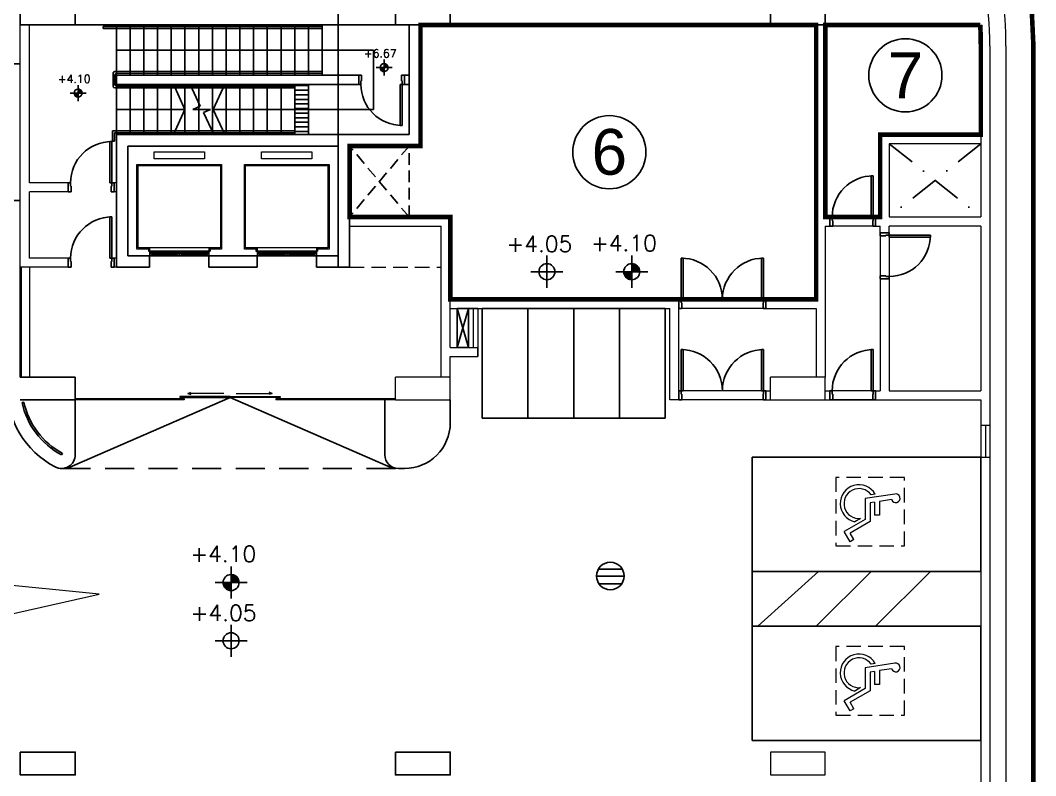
# Model space of a CAD drawing. Header units: millimetres. Extents: x 0 to 570263, y 0 to 232306.
# Drawn here: x 176114 to 198314, y 174433 to 190949 of the extents above; entities that cross this region are included whole.
import ezdxf

# ---------------------------------------------------------------- set-up
doc = ezdxf.new("R2010")
doc.units = ezdxf.units.MM
doc.header["$LTSCALE"] = 100
for name, pattern in [('DASHDOT2', [12.7, 6.35, -3.175, 0, -3.175]), ('Hidden', [9.525, 6.35, -3.175]), ('HIDDEN2', [4.7625, 3.175, -1.5875]), ('HIDDENX2', [19.05, 12.7, -6.35])]:
    doc.linetypes.add(name, pattern=pattern)
for name, color, linetype in [('3B50A-DLN-ARC-DWG-1001-P00-LB01$0$DLN240__', 1, 'Continuous'), ('3B50A-DLN-ARC-DWG-1001-P00-LB01$0$DLN810__', 7, 'Continuous'), ('A-COLS', 3, 'Continuous'), ('DLN030_2', 1, 'Continuous'), ('DLN0402_Room Number', 7, 'Continuous'), ('DLN08250', 5, 'Continuous'), ('DLN08254', 3, 'Continuous'), ('DLN210__', 7, 'Continuous'), ('DLN220__', 7, 'Continuous'), ('DLN240__', 1, 'Continuous'), ('DLN280__', 3, 'Continuous'), ('DLN660', 1, 'Continuous'), ('DLN810__', 1, 'Continuous'), ('FITDOOR', 7, 'Continuous'), ('LAYOUT', 1, 'Continuous'), ('LEVEL', 1, 'Continuous')]:
    doc.layers.add(name, color=color, linetype=linetype)
for name, color, linetype, lineweight in [('A-DOOR', 6, 'Continuous', 9), ('A-EQPM', 6, 'Continuous', 9), ('A-GENM', 6, 'Continuous', 9), ('A-WALL', 7, 'Continuous', 9), ('A030_1', 1, 'Continuous', 13), ('A030_2', 1, 'Continuous', 0)]:
    doc.layers.add(name, color=color, linetype=linetype, lineweight=lineweight)
doc.styles.add('romans', font='romans.shx')
doc.styles.get("Standard").update_dxf_attribs({"font": 'swiss.ttf'})

# ---------------------------------------------------------------- blocks, each defined once
blk = doc.blocks.new('*X45')
at = {"color": 0}
for p, q in [((45956, 42700), (46156, 42700)), ((45956, 42694), (46156, 42694)), ((45957, 42688), (46156, 42688)), ((45957, 42681), (46156, 42681)), ((45958, 42675), (46156, 42675)), ((45959, 42669), (46156, 42669)), ((45960, 42662), (46156, 42662)), ((45962, 42656), (46156, 42656)), ((45964, 42650), (46156, 42650)), ((45965, 42644), (46156, 42644)), ((45968, 42638), (46156, 42638)), ((45970, 42631), (46156, 42631)), ((45973, 42625), (46156, 42625)), ((45975, 42619), (46156, 42619)), ((45978, 42612), (46156, 42612)), ((45982, 42606), (46156, 42606)), ((45986, 42600), (46156, 42600)), ((45990, 42594), (46156, 42594)), ((45994, 42588), (46156, 42588)), ((45999, 42581), (46156, 42581)), ((46004, 42575), (46156, 42575)), ((46009, 42569), (46156, 42569)), ((46015, 42562), (46156, 42562)), ((46022, 42556), (46156, 42556)), ((46029, 42550), (46156, 42550)), ((46037, 42544), (46156, 42544)), ((46047, 42538), (46156, 42538)), ((46057, 42531), (46156, 42531)), ((46069, 42525), (46156, 42525)), ((46083, 42519), (46156, 42519)), ((46102, 42512), (46156, 42512)), ((46133, 42506), (46156, 42506))]:
    blk.add_line(p, q, dxfattribs=at)
blk = doc.blocks.new('*X44')
at = {"color": 0}
for p, q in [((46156, 42900), (46200, 42900)), ((46156, 42894), (46222, 42894)), ((46156, 42888), (46238, 42888)), ((46156, 42881), (46250, 42881)), ((46156, 42875), (46261, 42875)), ((46156, 42869), (46271, 42869)), ((46156, 42862), (46279, 42862)), ((46156, 42856), (46287, 42856)), ((46156, 42850), (46294, 42850)), ((46156, 42844), (46300, 42844)), ((46156, 42838), (46306, 42838)), ((46156, 42831), (46311, 42831)), ((46156, 42825), (46316, 42825)), ((46156, 42819), (46320, 42819)), ((46156, 42812), (46324, 42812)), ((46156, 42806), (46328, 42806)), ((46156, 42800), (46332, 42800)), ((46156, 42794), (46335, 42794)), ((46156, 42788), (46338, 42788)), ((46156, 42781), (46341, 42781)), ((46156, 42775), (46343, 42775)), ((46156, 42769), (46345, 42769)), ((46156, 42762), (46347, 42762)), ((46156, 42756), (46349, 42756)), ((46156, 42750), (46351, 42750)), ((46156, 42744), (46352, 42744)), ((46156, 42738), (46353, 42738)), ((46156, 42731), (46354, 42731)), ((46156, 42725), (46355, 42725)), ((46156, 42719), (46355, 42719)), ((46156, 42712), (46356, 42712)), ((46156, 42706), (46356, 42706))]:
    blk.add_line(p, q, dxfattribs=at)
blk = doc.blocks.new('ELFIN')
at = {"layer": 'LEVEL'}
for p, q in [((0, 0.5), (0, 0)), ((0, 0), (-0.5, 0)), ((0, 0), (0, -0.5)), ((0.5, 0), (0, 0))]:
    blk.add_line(p, q, dxfattribs=at)
for start, end in [(90, 180), (180, 270), (0, 90), (270, 0)]:
    blk.add_arc((0, 0), 0.25, start, end, dxfattribs=at)
at = {"layer": 'LEVEL', "xscale": 0.00125, "yscale": 0.00125, "zscale": 0.00125}
for name in ['*X44', '*X45']:
    blk.add_blockref(name, (-57.695, -53.381), dxfattribs=at)
at = {"layer": 'LEVEL', "style": 'romans'}
blk.add_attdef('ELFIN', (0.254, 0.347), '', height=0.5, dxfattribs=at)
blk = doc.blocks.new('ELEX')
at = {"layer": 'LEVEL'}
for p, q in [((0, 0.5), (0, -0.5)), ((0.5, 0), (-0.5, 0))]:
    blk.add_line(p, q, dxfattribs=at)
blk.add_circle((0, 0), 0.25, dxfattribs=at)
at = {"layer": 'LEVEL', "style": 'romans'}
blk.add_attdef('ELEX', (0.257, 0.354), '', height=0.5, dxfattribs=at)
blk = doc.blocks.new('A$C4FED4B1D')
at = {"layer": 'A-WALL'}
h = blk.add_hatch(dxfattribs=at)
h.set_pattern_fill('EARTH', color=0, scale=150, angle=3.6498)
h.set_pattern_definition([(45, (-1165443161, -63663298.1), (-8e-10, 1347.03841816), [952.5, -952.5]), (45, (-1165443413.6, -63663045.6), (-8e-10, 1347.03841816), [952.5, -952.5]), (45, (-1165443666.1, -63662793), (-8e-10, 1347.03841816), [952.5, -952.5]), (135, (-1165443666.1, -63662624.6), (-1347.03841816, -8e-10), [952.5, -952.5]), (135, (-1165443413.6, -63662372.1), (-1347.03841816, -8e-10), [952.5, -952.5]), (135, (-1165443161, -63662119.5), (-1347.03841816, -8e-10), [952.5, -952.5])])
edge = h.paths.add_edge_path()
edge.add_line((28050, -4400), (28050, 100))
edge.add_line((28050, 100), (12072, 100))
edge.add_arc((-16454671, -58500900), 60774342, 74.26360899, 74.27925886, ccw=False)
at = {"color": 0}
blk.add_line((56000, -27302), (56000, -27502), dxfattribs=at)
at = {"layer": '3B50A-DLN-ARC-DWG-1001-P00-LB01$0$DLN240__', "color": 0}
blk.add_line((52000, -22549), (52000, -21550), dxfattribs=at)
at = {"layer": '3B50A-DLN-ARC-DWG-1001-P00-LB01$0$DLN810__', "color": 0}
for p, q in [((52000, -21550), (52000, -22650)), ((52300, -21579), (52000, -21579)), ((52300, -21679), (52000, -21679)), ((52300, -21550), (52300, -22650)), ((52300, -21779), (52000, -21779)), ((52300, -21879), (52000, -21879)), ((52300, -21979), (52000, -21979)), ((52300, -22079), (52000, -22079)), ((52300, -22179), (52000, -22179)), ((52300, -22279), (52000, -22279)), ((52300, -22379), (52000, -22379)), ((52300, -22479), (52000, -22479)), ((52300, -22579), (52000, -22579))]:
    blk.add_line(p, q, dxfattribs=at)
at = {"layer": 'A-COLS', "color": 0}
for p, q in [((47200, -20250), (54200, -20250)), ((54500, -22650), (54500, -20250)), ((54750, -22900), (54750, -20250)), ((48100, -25550), (48100, -22650)), ((48100, -22650), (53200, -22650)), ((53200, -22650), (54500, -22650)), ((48350, -25300), (48350, -22900)), ((48350, -22900), (52950, -22900)), ((52950, -25300), (52950, -22900)), ((53200, -25550), (53200, -22900)), ((53200, -22900), (54750, -22900)), ((48350, -25300), (48825, -25300)), ((48825, -25300), (48825, -25550)), ((50125, -25300), (51175, -25300)), ((50125, -25300), (50125, -25550)), ((51175, -25300), (51175, -25550)), ((52475, -25300), (52950, -25300)), ((52475, -25300), (52475, -25550)), ((48100, -25550), (48825, -25550)), ((50125, -25550), (51175, -25550)), ((52475, -25550), (53200, -25550)), ((46000, -27950), (47200, -27950)), ((46000, -27950), (47200, -27950)), ((47200, -28450), (47200, -27950)), ((47200, -28450), (46000, -28450))]:
    blk.add_line(p, q, dxfattribs=at)
at = {"layer": 'A-COLS', "color": 0, "lineweight": 18}
for p, q in [((67550, -20707), (67550, -72728)), ((68150, -72766), (68150, -20707)), ((54200, -28450), (54200, -27950)), ((55400, -27950), (54200, -27950)), ((55400, -28450), (55400, -27950)), ((63600, -27950), (62400, -27950)), ((62400, -28450), (62400, -27950)), ((63600, -28450), (63600, -27950)), ((54200, -28450), (55400, -28450)), ((62400, -28450), (63600, -28450)), ((63600, -36150), (62400, -36150)), ((62400, -36150), (62400, -36650)), ((63600, -36650), (63600, -36150)), ((62400, -36650), (63600, -36650))]:
    blk.add_line(p, q, dxfattribs=at)
at = {"layer": 'A-COLS', "color": 0}
for points in [[(46000, -19750), (47200, -19750), (47200, -20250), (46000, -20250)], [(54200, -19750), (55400, -19750), (55400, -20250), (54200, -20250)], [(63600, -19750), (63600, -20250), (62400, -20250), (62400, -19750)], [(46000, -36150), (47200, -36150), (47200, -36650), (46000, -36650)], [(54200, -36150), (55400, -36150), (55400, -36650), (54200, -36650)]]:
    blk.add_lwpolyline(points, close=True, dxfattribs=at)
at = {"layer": 'A-COLS', "color": 0, "elevation": 0}
for points in [[(53398, -21350), (48100, -21350), (48100, -21550), (53398, -21550)], [(54398, -21550), (54500, -21550), (54500, -21350), (54398, -21350)]]:
    blk.add_lwpolyline(points, close=True, dxfattribs=at)
at = {"layer": 'A-COLS', "color": 0, "lineweight": 18}
for centre, radius, start, end in [((58764, -20714, 0), 9386, 0.0463, 57.9134), ((58763, -20715, 0), 8787, 0.0489, 60.0489)]:
    blk.add_arc(centre, radius, start, end, dxfattribs=at)
at = {"layer": 'A-DOOR', "color": 0}
for p, q in [((46000, -27950), (46000, -25550)), ((46025, -27950), (46025, -25550)), ((55900, -26452), (55900, -27302)), ((56000, -26450), (56000, -27300)), ((49663, -28307), (49728, -28280)), ((50451, -28307), (49663, -28307)), ((49663, -28307), (49728, -28333)), ((50719, -28307), (51507, -28307)), ((51507, -28307), (51442, -28280)), ((51507, -28307), (51442, -28333)), ((49585, -28425), (47200, -28425)), ((49585, -28450), (47200, -28450)), ((49585, -28425), (49585, -28450)), ((51585, -28425), (51585, -28450)), ((54200, -28425), (51585, -28425)), ((54200, -28450), (51585, -28450)), ((67000, -29000), (67200, -29000)), ((67100, -29000), (67100, -29702)), ((67000, -29702), (67200, -29702))]:
    blk.add_line(p, q, dxfattribs=at)
at = {"layer": 'A-DOOR', "color": 0, "elevation": 0}
for points in [[(50585, -28375), (49485, -28375), (49485, -28400), (50585, -28400)], [(50585, -28375), (51685, -28375), (51685, -28400), (50585, -28400)]]:
    blk.add_lwpolyline(points, close=True, dxfattribs=at)
at = {"layer": 'A-DOOR', "color": 0}
blk.add_polyline3d([(56000, -26452, 0), (55800, -26452, 0)], dxfattribs=at)
at = {"layer": 'A-EQPM', "color": 0}
for p, q in [((50125, -25242), (48825, -25242)), ((50125, -25289), (48825, -25289)), ((49424, -25223, 0), (48875, -25223)), ((49424, -25270, 0), (48875, -25270)), ((52475, -25242), (51175, -25242)), ((52475, -25289), (51175, -25289)), ((51774, -25223, 0), (51225, -25223)), ((51774, -25270, 0), (51225, -25270))]:
    blk.add_line(p, q, dxfattribs=at)
at = {"layer": 'A-GENM', "color": 0}
for p, q in [((48550, -25152, 0), (48550, -23302, 0)), ((48550, -23302, 0), (50400, -23302, 0)), ((48725, -23302, 0), (50225, -23302, 0)), ((50400, -23302, 0), (50400, -25152, 0)), ((50900, -25152, 0), (50900, -23302, 0)), ((50900, -23302, 0), (52750, -23302, 0)), ((51075, -23302, 0), (52575, -23302, 0)), ((52750, -23302, 0), (52750, -25152, 0)), ((48575, -25127, 0), (48575, -23327, 0)), ((48575, -23327, 0), (50375, -23327, 0)), ((50375, -23327, 0), (50375, -25127, 0)), ((50925, -25127, 0), (50925, -23327, 0)), ((50925, -23327, 0), (52725, -23327, 0)), ((52725, -23327, 0), (52725, -25127, 0)), ((48825, -25152), (48550, -25152, 0)), ((50375, -25127, 0), (48575, -25127, 0)), ((48800, -25152), (48800, -25195)), ((48800, -25195), (48825, -25195)), ((48825, -25127), (48825, -25195)), ((50125, -25195), (48825, -25195)), ((48825, -25205), (49474, -25205, 0)), ((48825, -25205), (48825, -25242)), ((48825, -25252), (48825, -25289)), ((48825, -25252), (49474, -25252, 0)), ((48875, -25205), (48875, -25242)), ((48875, -25252), (48875, -25289)), ((49424, -25205, 0), (49424, -25242, 0)), ((49424, -25252, 0), (49424, -25289, 0)), ((49474, -25205, 0), (49474, -25242, 0)), ((49474, -25252, 0), (49474, -25289, 0)), ((49476, -25205, 0), (49476, -25242, 0)), ((49476, -25205, 0), (50125, -25205)), ((49476, -25252, 0), (49476, -25289, 0)), ((49476, -25252, 0), (50125, -25252)), ((49526, -25205, 0), (49526, -25242, 0)), ((50075, -25223), (49526, -25223, 0)), ((49526, -25252, 0), (49526, -25289, 0)), ((50075, -25270), (49526, -25270, 0)), ((50075, -25205), (50075, -25242)), ((50075, -25252), (50075, -25289)), ((50125, -25127), (50125, -25195)), ((50400, -25152, 0), (50125, -25152)), ((50125, -25195), (50150, -25195)), ((50125, -25205), (50125, -25242)), ((50125, -25252), (50125, -25289)), ((50150, -25152), (50150, -25195)), ((51175, -25152), (50900, -25152, 0)), ((52725, -25127, 0), (50925, -25127, 0)), ((51150, -25152), (51150, -25195)), ((51150, -25195), (51175, -25195)), ((51175, -25127), (51175, -25195)), ((52475, -25195), (51175, -25195)), ((51175, -25205), (51824, -25205, 0)), ((51175, -25205), (51175, -25242)), ((51175, -25252), (51175, -25289)), ((51175, -25252), (51824, -25252, 0)), ((51225, -25205), (51225, -25242)), ((51225, -25252), (51225, -25289)), ((51774, -25205, 0), (51774, -25242, 0)), ((51774, -25252, 0), (51774, -25289, 0)), ((51824, -25205, 0), (51824, -25242, 0)), ((51824, -25252, 0), (51824, -25289, 0)), ((51826, -25205, 0), (51826, -25242, 0)), ((51826, -25205, 0), (52475, -25205)), ((51826, -25252, 0), (51826, -25289, 0)), ((51826, -25252, 0), (52475, -25252)), ((51876, -25205, 0), (51876, -25242, 0)), ((52425, -25223), (51876, -25223, 0)), ((51876, -25252, 0), (51876, -25289, 0)), ((52425, -25270), (51876, -25270, 0)), ((52425, -25205), (52425, -25242)), ((52425, -25252), (52425, -25289)), ((52475, -25127), (52475, -25195)), ((52750, -25152, 0), (52475, -25152)), ((52475, -25195), (52500, -25195)), ((52475, -25205), (52475, -25242)), ((52475, -25252), (52475, -25289)), ((52500, -25152), (52500, -25195))]:
    blk.add_line(p, q, dxfattribs=at)
at = {"layer": 'A-GENM', "color": 0, "elevation": 0}
for points in [[(48925, -23176), (48925, -23026), (50025, -23026), (50025, -23176)], [(51275, -23176), (51275, -23026), (52375, -23026), (52375, -23176)]]:
    blk.add_lwpolyline(points, close=True, dxfattribs=at)
at = {"layer": 'A-WALL', "color": 0}
for p, q in [((46000, -25550), (46000, -20250)), ((46200, -23700), (46200, -20250)), ((67000, -20707), (67000, -24450)), ((67200, -20707), (67200, -72609)), ((67200, -22650), (67200, -39164)), ((47050, -23700), (46200, -23700)), ((48100, -23700), (48050, -23700)), ((46200, -25350), (46200, -23900)), ((47050, -23900), (46200, -23900)), ((48100, -23900), (48050, -23900)), ((53200, -24450), (55400, -24450)), ((55400, -27302), (55400, -24450)), ((63600, -24450), (63761, -24450)), ((63600, -24450), (63700, -24450)), ((64650, -24450), (63750, -24450)), ((64650, -24450), (63752, -24450)), ((64700, -24450), (64800, -24450)), ((64700, -24450), (64800, -24450)), ((65000, -24450), (67000, -24450)), ((53200, -24650), (55200, -24650)), ((55200, -27950), (55200, -24650)), ((63600, -24650), (63761, -24650)), ((63600, -24650), (63700, -24650)), ((64638, -24650), (63752, -24650)), ((64638, -24650), (63763, -24650)), ((64700, -24650), (64800, -24650)), ((64700, -24650), (64800, -24650)), ((64800, -24800), (64800, -24650)), ((64800, -24800), (64800, -24650)), ((64800, -24863), (64800, -25738)), ((64800, -24863), (64800, -25738)), ((65000, -24850), (65000, -25750)), ((65000, -24850), (65000, -25750)), ((67000, -24650), (67000, -28250)), ((48825, -25300), (50125, -25300)), ((51175, -25300), (52475, -25300)), ((47050, -25350), (46200, -25350)), ((48100, -25350), (48050, -25350)), ((47050, -25550), (46000, -25550)), ((46200, -25550), (46200, -27950)), ((48100, -25550), (48050, -25550)), ((62250, -26250), (60450, -26250)), ((62238, -26450), (60438, -26450)), ((63400, -26450), (63400, -27950)), ((55400, -27950), (55400, -27502)), ((62250, -28250), (60450, -28250)), ((62250, -28250), (60450, -28250)), ((62300, -28250), (62400, -28250)), ((63600, -28250), (63761, -28250)), ((63600, -28250), (63761, -28250)), ((64648, -28250), (63750, -28250)), ((64648, -28250), (63750, -28250)), ((64700, -28250), (64800, -28250)), ((64700, -28250), (64800, -28250)), ((65000, -28250), (67000, -28250)), ((62238, -28450), (60438, -28450)), ((63600, -28450), (63761, -28450)), ((63600, -28450), (67000, -28450)), ((63600, -28450), (63761, -28450)), ((63600, -28450), (63700, -28450)), ((64638, -28450), (63752, -28450)), ((64638, -28450), (63752, -28450)), ((64700, -28450), (64800, -28450)), ((64700, -28450), (64800, -28450)), ((67000, -28450), (67000, -72542)), ((67200, -28999), (67200, -29700))]:
    blk.add_line(p, q, dxfattribs=at)
at = {"layer": 'A-WALL', "color": 0, "lineweight": 18}
for p, q in [((55400, -20250), (62400, -20250)), ((63400, -20250), (63400, -26250)), ((63600, -20250), (66987, -20250)), ((63600, -20250), (63600, -24450)), ((64800, -22650), (64800, -24450)), ((67000, -22650), (64800, -22650)), ((64800, -22650), (64800, -24450)), ((67000, -22850), (65000, -22850)), ((65000, -22850), (65000, -24450)), ((63600, -24650), (63600, -27950)), ((67000, -24650), (65000, -24650)), ((65000, -24800), (65000, -24650)), ((65000, -24800), (65000, -24650)), ((64800, -25800), (64800, -28250)), ((64800, -25800), (64800, -28250)), ((65000, -25800), (65000, -28250)), ((65000, -25800), (65000, -28250)), ((55400, -26250), (60500, -26250)), ((60400, -28325), (60400, -26250)), ((62300, -26250), (63400, -26250)), ((55400, -26450), (60200, -26450)), ((60200, -28450), (60200, -26450)), ((62300, -26450), (62400, -26450)), ((62400, -26450), (63400, -26450)), ((55400, -27302), (56000, -27302)), ((55400, -27502), (56000, -27502)), ((64800, -27350), (64800, -28250)), ((64800, -27350), (64800, -28250)), ((60400, -28450), (60200, -28450)), ((62300, -28450), (62400, -28450))]:
    blk.add_line(p, q, dxfattribs=at)
at = {"layer": 'A-WALL', "color": 0, "lineweight": 25}
for p, q in [((53398, -21550, 0), (53398, -21350, 0)), ((54398, -21550, 0), (54398, -21350, 0)), ((47050, -23700), (47050, -23900)), ((48050, -23700), (48050, -23900)), ((63700, -24450, 0), (63700, -24650, 0)), ((64700, -24450, 0), (64700, -24650, 0)), ((65000, -24800, 0), (64800, -24800, 0)), ((47050, -25350), (47050, -25550)), ((48050, -25350), (48050, -25550)), ((65000, -25800, 0), (64800, -25800, 0)), ((60400, -26250), (60400, -26450)), ((62300, -26250), (62300, -26450)), ((60400, -28250), (60400, -28450)), ((62300, -28250), (62300, -28450)), ((63700, -28250, 0), (63700, -28450, 0)), ((64700, -28250, 0), (64700, -28450, 0))]:
    blk.add_line(p, q, dxfattribs=at)
at = {"layer": 'A-WALL', "color": 0, "linetype": 'HIDDENX2'}
for p, q in [((67000, -22850), (67000, -28250)), ((67000, -28450), (67000, -39049))]:
    blk.add_line(p, q, dxfattribs=at)
at = {"layer": 'A-WALL', "color": 0, "linetype": 'Hidden', "ltscale": 0.5}
blk.add_line((53200, -25550), (55200, -25550), dxfattribs=at)
at = {"layer": 'A-WALL', "color": 0, "lineweight": 18}
blk.add_polyline3d([(56000, -26452, 0), (55800, -26452, 0)], dxfattribs=at)
for centre, radius, start, end in [((58772, -20707, 0), 8425, 0, 35.8062), ((58765, -20715, 0), 8235, 0.0531, 3.2307)]:
    blk.add_arc(centre, radius, start, end, dxfattribs=at)
at = {"layer": 'A030_1', "color": 0}
for p, q in [((65118, -30508, 0), (64473, -30607, 0)), ((64473, -30607, 0), (64473, -31062, 0)), ((64691, -30512, 0), (64602, -30525, 0)), ((65050, -30628, 0), (64786, -30669, 0)), ((64677, -30686, 0), (64582, -30701, 0)), ((64582, -30701, 0), (64582, -31110, 0)), ((64677, -30686, 0), (64677, -30969, 0)), ((64786, -30669, 0), (64786, -30969, 0)), ((64473, -31062, 0), (64015, -31327, 0)), ((64373, -31041, 0), (64245, -31115, 0)), ((64786, -30969, 0), (64677, -30969, 0)), ((64582, -31110, 0), (64145, -31362, 0)), ((64145, -31551, 0), (64015, -31327, 0)), ((64227, -31503, 0), (64145, -31362, 0)), ((64227, -31503, 0), (64145, -31551, 0)), ((65118, -34208, 0), (64473, -34307, 0)), ((64473, -34307, 0), (64473, -34762, 0)), ((64677, -34386, 0), (64582, -34401, 0)), ((64582, -34401, 0), (64582, -34810, 0)), ((64691, -34212, 0), (64602, -34225, 0)), ((64677, -34386, 0), (64677, -34669, 0)), ((65050, -34328, 0), (64786, -34369, 0)), ((64786, -34369, 0), (64786, -34669, 0)), ((64473, -34762, 0), (64015, -35027, 0)), ((64582, -34810, 0), (64145, -35062, 0)), ((64373, -34741, 0), (64245, -34815, 0)), ((64786, -34669, 0), (64677, -34669, 0)), ((64145, -35251, 0), (64015, -35027, 0)), ((64227, -35203, 0), (64145, -35062, 0)), ((64227, -35203, 0), (64145, -35251, 0))]:
    blk.add_line(p, q, dxfattribs=at)
at = {"layer": 'A030_1', "color": 0, "linetype": 'Hidden', "ltscale": 0.5, "elevation": 0}
for points in [[(63832, -30143), (63832, -31643), (65332, -31643), (65332, -30143)], [(63832, -33843), (63832, -35343), (65332, -35343), (65332, -33843)]]:
    blk.add_lwpolyline(points, close=True, dxfattribs=at)
at = {"layer": 'A030_1', "color": 0}
for centre, radius, start, end in [((64336, -30716, 0), 409, 30, 257.1514), ((64336, -30716, 0), 327, 35.6853, 276.4114), ((65141, -30600, 0), 95.5, 197.213, 103.9443), ((64336, -34416, 0), 409, 30, 257.1514), ((64336, -34416, 0), 327, 35.6853, 276.4114), ((65141, -34300, 0), 95.5, 197.213, 103.9443)]:
    blk.add_arc(centre, radius, start, end, dxfattribs=at)
at = {"layer": 'A030_2', "color": 0}
blk.add_lwpolyline([(43733, -34097), (44006, -36444), (44482, -34129), (44208, -34117), (44282, -32425, 0.281183), (45404, -32941), (45420, -33214), (47727, -32700), (45375, -32466), (45392, -32741, -0.405528), (44538, -31865), (44549, -30810), (43951, -30845), (44009, -34109)], format="xyb", close=True, dxfattribs=at)
at = {"layer": 'DLN030_2', "color": 0}
blk.add_lwpolyline([(52950, -25550), (52950, -25300), (52950, -22900), (52950, -22650), (52950, -21550), (52950, -21350), (52950, -20250), (52950, -20000)], dxfattribs=at)
at = {"layer": 'DLN0402_Room Number', "color": 0}
blk.add_line((48100, -22650), (48100, -22650), dxfattribs=at)
at = {"layer": 'DLN210__', "color": 0, "lineweight": 13}
blk.add_polyline3d([(55800, -26452, 0), (56000, -26452, 0)], dxfattribs=at)
at = {"layer": 'DLN220__', "color": 0, "linetype": 'HIDDENX2', "ltscale": 0.2}
for p, q in [((63600, -20250), (63600, -21250)), ((54499, -24450), (53200, -22900)), ((54499, -22900), (53200, -24450)), ((54499, -24450), (54499, -22900))]:
    blk.add_line(p, q, dxfattribs=at)
at = {"layer": 'DLN240__', "color": 0}
for p, q in [((47809, -20287), (52600, -20287)), ((47809, -20287), (47809, -20330)), ((47809, -20330), (52600, -20330)), ((48100, -21350), (48100, -20250)), ((48400, -21350), (48400, -20250)), ((48400, -21350), (48400, -20250)), ((48700, -21350), (48700, -20250)), ((48700, -21350), (48700, -20250)), ((49000, -21350), (49000, -20250)), ((49000, -21350), (49000, -20250)), ((49300, -21350), (49300, -20250)), ((49300, -21350), (49300, -20250)), ((49600, -21350), (49600, -20250)), ((49600, -21350), (49600, -20250)), ((49900, -21350), (49900, -20250)), ((49900, -21350), (49900, -20250)), ((50200, -21350), (50200, -20250)), ((50200, -21350), (50200, -20250)), ((50500, -21350), (50500, -20250)), ((50500, -21350), (50500, -20250)), ((50800, -21350), (50800, -20250)), ((50800, -21350), (50800, -20250)), ((51100, -21350), (51100, -20250)), ((51100, -21350), (51100, -20250)), ((51400, -21350), (51400, -20250)), ((51400, -21350), (51400, -20250)), ((51700, -21350), (51700, -20250)), ((51700, -21350), (51700, -20250)), ((52000, -21350), (52000, -20250)), ((52000, -21350), (52000, -20250)), ((52000, -21350), (52000, -20250)), ((52300, -21350), (52300, -20250)), ((52600, -21350), (52600, -20250)), ((53725, -20800), (48100, -20800)), ((53725, -22100), (53725, -20800)), ((48029, -21590), (48029, -21310)), ((48069, -21270), (52600, -21270)), ((48109, -21310), (52600, -21309)), ((48069, -21550), (48069, -21350)), ((48100, -21550), (48100, -21350)), ((50074, -21350), (50074, -21350)), ((48069, -21630), (52000, -21630)), ((48100, -22650), (48100, -21550)), ((48109, -21590), (52000, -21590)), ((48400, -22650), (48400, -21550)), ((48400, -22650), (48400, -21550)), ((48700, -22650), (48700, -21550)), ((48700, -22650), (48700, -21550)), ((49000, -22650), (49000, -21550)), ((49000, -22650), (49000, -21550)), ((49300, -22650), (49300, -21550)), ((49300, -22650), (49300, -21550)), ((49600, -22650), (49600, -21550)), ((49600, -22650), (49600, -21550)), ((49934, -22028), (49711, -21550)), ((49900, -22650), (49900, -21550)), ((49900, -22650), (49900, -21550)), ((50200, -22650), (50200, -21550)), ((50500, -22650), (50500, -21550)), ((50800, -22650), (50800, -21550)), ((50800, -22650), (50800, -21550)), ((51100, -22650), (51100, -21550)), ((51400, -22650), (51400, -21550)), ((51400, -22650), (51400, -21550)), ((51400, -22650), (51400, -21550)), ((51700, -22650), (51700, -21550)), ((51700, -22650), (51700, -21550)), ((51700, -22650), (51700, -21550)), ((52000, -22650), (52000, -21550)), ((52000, -21590), (52000, -21630)), ((49600, -22100), (48100, -22100)), ((49772, -22100), (49934, -22028)), ((50158, -22098), (49772, -22100)), ((50005, -22167), (50158, -22098)), ((50228, -22644), (50005, -22167)), ((53725, -22100), (50220, -22099))]:
    blk.add_line(p, q, dxfattribs=at)
at = {"layer": 'DLN240__', "color": 0, "linetype": 'HIDDEN2'}
for p, q in [((52300, -21350), (52300, -20250)), ((52600, -21350), (52600, -20250))]:
    blk.add_line(p, q, dxfattribs=at)
at = {"layer": 'DLN240__', "color": 0, "linetype": 'ByBlock', "ltscale": 0.1}
for p, q in [((48019, -22570), (52000, -22570)), ((48019, -22570), (48019, -22793)), ((48059, -22610), (52000, -22610)), ((48059, -22610), (48059, -22793)), ((48019, -22793), (48059, -22793))]:
    blk.add_line(p, q, dxfattribs=at)
at = {"layer": 'DLN240__', "color": 0}
for points, elevation in [([(49350, -22649), (49600, -22099), (49350, -21549)], 5), ([(50470, -22649), (50220, -22099), (50470, -21549)], 0)]:
    blk.add_lwpolyline(points, dxfattribs=dict(at, elevation=elevation))
at = {"layer": 'DLN240__', "color": 0, "extrusion": (-4.02415e-05, 5.04431e-14, 1)}
blk.add_arc((48069, -21310, -2), 40, 89.9909, 180, dxfattribs=at)
at = {"layer": 'DLN240__', "color": 0, "extrusion": (-3.62085e-05, -6.30484e-05, 1)}
blk.add_arc((48109, -21350, -1), 40, 90, 180, dxfattribs=at)
at = {"layer": 'DLN240__', "color": 0, "extrusion": (-4.02415e-05, 7.18433e-14, 1)}
blk.add_arc((48069, -21590, -2), 40, 180, 270, dxfattribs=at)
at = {"layer": 'DLN240__', "color": 0, "extrusion": (-4.11414e-05, -6.30484e-05, 1)}
blk.add_arc((48109, -21550, -1), 40, 180, 270, dxfattribs=at)
at = {"layer": 'DLN280__', "color": 0, "linetype": 'DASHDOT2'}
for p, q in [((67000, -22850), (64999, -24446)), ((67000, -22850), (64999, -24446)), ((65000, -22850), (67000, -24450)), ((65000, -22850), (67000, -24450))]:
    blk.add_line(p, q, dxfattribs=at)
at = {"layer": 'DLN280__', "color": 0, "linetype": 'Continuous', "ltscale": 0.2}
for p, q in [((55800, -27302), (55550, -26452)), ((55800, -26452), (55550, -27302)), ((55800, -27302), (55800, -26452))]:
    blk.add_line(p, q, dxfattribs=at)
at = {"layer": 'DLN280__', "color": 0, "linetype": 'Continuous', "ltscale": 0.2, "elevation": 0}
blk.add_lwpolyline([(55800, -26452), (55550, -26452), (55550, -27302), (55800, -27302)], close=True, dxfattribs=at)
at = {"layer": 'DLN660', "color": 0}
for p, q in [((57100, -26450, 0), (56100, -26450, 0)), ((56100, -26450, 0), (56100, -28850, 0)), ((57100, -28850, 0), (57100, -26450, 0)), ((57100, -26450, 0), (58100, -26450, 0)), ((57100, -28850, 0), (57100, -26450, 0)), ((58100, -26450, 0), (58100, -28850, 0)), ((58100, -28850, 0), (58100, -26450, 0)), ((58100, -26450, 0), (59100, -26450, 0)), ((59100, -26450, 0), (59100, -28850, 0)), ((59100, -28850, 0), (59100, -26450, 0)), ((59100, -26450, 0), (60100, -26450, 0)), ((60100, -26450, 0), (60100, -28850, 0)), ((56100, -28850, 0), (57100, -28850, 0)), ((58100, -28850, 0), (57100, -28850, 0)), ((59100, -28850, 0), (58100, -28850, 0)), ((60100, -28850, 0), (59100, -28850, 0)), ((66998, -29700), (61998, -29700)), ((61998, -29700), (61998, -32200)), ((66998, -32200), (66998, -29700)), ((61998, -32200), (66998, -32200)), ((62000, -33400), (62000, -32200)), ((67000, -32200), (62000, -32200)), ((62123, -33400), (63455, -32200)), ((63400, -33400), (64600, -32200)), ((64700, -33400), (65900, -32200)), ((61998, -35900), (61998, -33400)), ((61998, -33400), (66998, -33400)), ((66998, -33400), (66998, -35900)), ((66998, -35900), (61998, -35900))]:
    blk.add_line(p, q, dxfattribs=at)
at = {"layer": 'DLN810__', "color": 0, "linetype": 'Hidden'}
for p, q in [((46000, -21105), (39850, -21105)), ((46000, -24093), (39850, -24093)), ((46900, -29950), (54270, -29950))]:
    blk.add_line(p, q, dxfattribs=at)
at = {"layer": 'DLN810__', "color": 0}
for p, q in [((50585, -28400), (47020, -29950)), ((50585, -28400), (54150, -29950)), ((46077, -28500), (46038, -28509)), ((47200, -28450), (47200, -29650)), ((53970, -28450), (53970, -29650)), ((55400, -28450), (55400, -28950)), ((46900, -29650), (46919, -29615)), ((54270, -29950), (54400, -29950)), ((59158, -32147), (58647, -32147)), ((59200, -32300), (58600, -32300)), ((59145, -32474), (58655, -32474))]:
    blk.add_line(p, q, dxfattribs=at)
blk.add_circle((58900, -32300), 300, dxfattribs=at)
for centre, radius, start, end in [((47700, -28150), 2000, 180, 241.9274), ((47700, -28150), 1700, 192.1718, 241.9274), ((47700, -28150), 1660, 192.1718, 241.9274), ((46900, -29650), 300, 241.9274, 0), ((54270, -29650), 300, 180, 270)]:
    blk.add_arc(centre, radius, start, end, dxfattribs=at)
at = {"layer": 'DLN810__', "color": 0, "extrusion": (3.43111e-15, 4.13457e-05, 1)}
blk.add_arc((54400, -28950, -1), 1000, 270, 0, dxfattribs=at)
at = {"layer": 'FITDOOR', "color": 0}
for p, q in [((53398, -21388, 0), (53398, -21350, 0)), ((53460, -21350, 0), (53398, -21350, 0)), ((53410, -21388, 0), (53398, -21388, 0)), ((53410, -21513, 0), (53398, -21513, 0)), ((53398, -21550, 0), (53398, -21513, 0)), ((53448, -21550, 0), (53448, -21475, 0)), ((53460, -21475, 0), (53448, -21475, 0)), ((53460, -21475, 0), (53460, -21350, 0)), ((54335, -21350, 0), (54398, -21350, 0)), ((54335, -21475, 0), (54335, -21350, 0)), ((54335, -21475, 0), (54348, -21475, 0)), ((54348, -21550, 0), (54348, -21475, 0)), ((54386, -21388, 0), (54398, -21388, 0)), ((54386, -21513, 0), (54398, -21513, 0)), ((54398, -21388, 0), (54398, -21350, 0)), ((54398, -21550, 0), (54398, -21513, 0)), ((53448, -21550, 0), (53398, -21550, 0)), ((54303, -21550, 0), (54303, -22450, 0)), ((54348, -21550, 0), (54303, -21550, 0)), ((54348, -22450, 0), (54348, -21550, 0)), ((54348, -21550, 0), (54398, -21550, 0)), ((54348, -22450, 0), (54303, -22450, 0)), ((48000, -22800), (47955, -22800)), ((47955, -23700), (47955, -22800)), ((48000, -22800), (48000, -23700)), ((47100, -23700), (47050, -23700)), ((47050, -23700), (47050, -23738)), ((47062, -23738), (47050, -23738)), ((47100, -23700), (47100, -23775)), ((48000, -23700), (47955, -23700)), ((48000, -23700), (48000, -23775)), ((48000, -23700), (48050, -23700)), ((48038, -23738), (48050, -23738)), ((48050, -23700), (48050, -23738)), ((64650, -23550, 0), (64605, -23550, 0)), ((64605, -24450, 0), (64605, -23550, 0)), ((64650, -23550, 0), (64650, -24450, 0)), ((47050, -23863), (47050, -23900)), ((47062, -23863), (47050, -23863)), ((47113, -23900), (47050, -23900)), ((47113, -23775), (47100, -23775)), ((47113, -23775), (47113, -23900)), ((47988, -23775), (47988, -23900)), ((47988, -23775), (48000, -23775)), ((47988, -23900), (48050, -23900)), ((48038, -23863), (48050, -23863)), ((48050, -23863), (48050, -23900)), ((48000, -24450), (47955, -24450)), ((47955, -25350), (47955, -24450)), ((48000, -24450), (48000, -25350)), ((63750, -24450, 0), (63700, -24450, 0)), ((63700, -24450, 0), (63700, -24488, 0)), ((63712, -24488, 0), (63700, -24488, 0)), ((63700, -24613, 0), (63700, -24650, 0)), ((63712, -24613, 0), (63700, -24613, 0)), ((63750, -24450, 0), (63750, -24525, 0)), ((63763, -24525, 0), (63750, -24525, 0)), ((63763, -24525, 0), (63763, -24650, 0)), ((64650, -24450, 0), (64605, -24450, 0)), ((64638, -24525, 0), (64638, -24650, 0)), ((64638, -24525, 0), (64650, -24525, 0)), ((64650, -24450, 0), (64650, -24525, 0)), ((64650, -24450, 0), (64700, -24450, 0)), ((64688, -24488, 0), (64700, -24488, 0)), ((64688, -24613, 0), (64700, -24613, 0)), ((64700, -24450, 0), (64700, -24488, 0)), ((64700, -24613, 0), (64700, -24650, 0)), ((63763, -24650, 0), (63700, -24650, 0)), ((64638, -24650, 0), (64700, -24650, 0)), ((64800, -24863, 0), (64800, -24800, 0)), ((64838, -24800, 0), (64800, -24800, 0)), ((64925, -24863, 0), (64800, -24863, 0)), ((64838, -24812, 0), (64838, -24800, 0)), ((65000, -24850, 0), (64925, -24850, 0)), ((64925, -24863, 0), (64925, -24850, 0)), ((65000, -24800, 0), (64963, -24800, 0)), ((64963, -24812, 0), (64963, -24800, 0)), ((65000, -24850, 0), (65000, -24800, 0)), ((65000, -24850, 0), (65000, -24895, 0)), ((65900, -24850, 0), (65000, -24850, 0)), ((65900, -24850, 0), (65900, -24895, 0)), ((65000, -24895, 0), (65900, -24895, 0)), ((47100, -25350), (47050, -25350)), ((47050, -25350), (47050, -25388)), ((47062, -25388), (47050, -25388)), ((47050, -25513), (47050, -25550)), ((47062, -25513), (47050, -25513)), ((47100, -25350), (47100, -25425)), ((47113, -25425), (47100, -25425)), ((47113, -25425), (47113, -25550)), ((48000, -25350), (47955, -25350)), ((47988, -25425), (47988, -25550)), ((47988, -25425), (48000, -25425)), ((48000, -25350), (48000, -25425)), ((48000, -25350), (48050, -25350)), ((48038, -25388), (48050, -25388)), ((48038, -25513), (48050, -25513)), ((48050, -25350), (48050, -25388)), ((48050, -25513), (48050, -25550)), ((60450, -25350, 0), (60495, -25350, 0)), ((60450, -25350, 0), (60450, -26250, 0)), ((60495, -26250, 0), (60495, -25350, 0)), ((62250, -25350, 0), (62205, -25350, 0)), ((62205, -26250, 0), (62205, -25350, 0)), ((62250, -25350, 0), (62250, -26250, 0)), ((47113, -25550), (47050, -25550)), ((47988, -25550), (48050, -25550)), ((64800, -25738, 0), (64800, -25800, 0)), ((64925, -25738, 0), (64800, -25738, 0)), ((64925, -25738, 0), (64925, -25750, 0)), ((65000, -25750, 0), (64925, -25750, 0)), ((65000, -25750, 0), (65000, -25800, 0)), ((64838, -25800, 0), (64800, -25800, 0)), ((64838, -25788, 0), (64838, -25800, 0)), ((64963, -25788, 0), (64963, -25800, 0)), ((65000, -25800, 0), (64963, -25800, 0)), ((60400, -26250), (60400, -26288)), ((60450, -26250), (60400, -26250)), ((60412, -26288), (60400, -26288)), ((60412, -26413), (60400, -26413)), ((60400, -26413), (60400, -26450)), ((60450, -26250, 0), (60495, -26250, 0)), ((60450, -26250), (60450, -26325)), ((60462, -26325), (60450, -26325)), ((60462, -26325), (60462, -26450)), ((62250, -26250, 0), (62205, -26250, 0)), ((62238, -26325), (62238, -26450)), ((62238, -26325), (62250, -26325)), ((62250, -26250), (62250, -26325)), ((62250, -26250), (62300, -26250)), ((62288, -26288), (62300, -26288)), ((62288, -26413), (62300, -26413)), ((62300, -26250), (62300, -26288)), ((62300, -26413), (62300, -26450)), ((60462, -26450), (60400, -26450)), ((62238, -26450), (62300, -26450)), ((60450, -27350), (60495, -27350)), ((60450, -27350), (60450, -28250)), ((60495, -28250), (60495, -27350)), ((62250, -27350), (62205, -27350)), ((62205, -28250), (62205, -27350)), ((62250, -27350), (62250, -28250)), ((64650, -27350, 0), (64605, -27350, 0)), ((64605, -28250, 0), (64605, -27350, 0)), ((64650, -27350, 0), (64650, -28250, 0)), ((60450, -28250), (60400, -28250)), ((60400, -28250), (60400, -28288)), ((60412, -28288), (60400, -28288)), ((60412, -28413), (60400, -28413)), ((60400, -28413), (60400, -28450)), ((60450, -28250), (60495, -28250)), ((60450, -28250), (60450, -28325)), ((60462, -28325), (60450, -28325)), ((60462, -28325), (60462, -28450)), ((62250, -28250), (62205, -28250)), ((62238, -28325), (62238, -28450)), ((62238, -28325), (62250, -28325)), ((62250, -28250), (62250, -28325)), ((62250, -28250), (62300, -28250)), ((62288, -28288), (62300, -28288)), ((62288, -28413), (62300, -28413)), ((62300, -28250), (62300, -28288)), ((62300, -28413), (62300, -28450)), ((63750, -28250, 0), (63700, -28250, 0)), ((63700, -28250, 0), (63700, -28288, 0)), ((63712, -28288, 0), (63700, -28288, 0)), ((63700, -28413, 0), (63700, -28450, 0)), ((63712, -28413, 0), (63700, -28413, 0)), ((63750, -28250, 0), (63750, -28325, 0)), ((63763, -28325, 0), (63750, -28325, 0)), ((63763, -28325, 0), (63763, -28450, 0)), ((64650, -28250, 0), (64605, -28250, 0)), ((64638, -28325, 0), (64638, -28450, 0)), ((64638, -28325, 0), (64650, -28325, 0)), ((64650, -28250, 0), (64650, -28325, 0)), ((64650, -28250, 0), (64700, -28250, 0)), ((64688, -28288, 0), (64700, -28288, 0)), ((64688, -28413, 0), (64700, -28413, 0)), ((64700, -28250, 0), (64700, -28288, 0)), ((64700, -28413, 0), (64700, -28450, 0)), ((60462, -28450), (60400, -28450)), ((62238, -28450), (62300, -28450)), ((63763, -28450, 0), (63700, -28450, 0)), ((64638, -28450, 0), (64700, -28450, 0))]:
    blk.add_line(p, q, dxfattribs=at)
for centre, start, end in [((54348, -21550, 0), 180, 270), ((48000, -23700), 90, 180), ((64650, -24450, 0), 90, 180), ((48000, -25350), 90, 180), ((65000, -24850, 0), 270, 0), ((60450, -26250, 0), 360, 90), ((62250, -26250, 0), 90, 180), ((60450, -28250), 360, 90), ((62250, -28250), 90, 180), ((64650, -28250, 0), 90, 180)]:
    blk.add_arc(centre, 900, start, end, dxfattribs=at)
at = {"layer": 'LEVEL', "color": 0}
ref = blk.add_blockref('ELFIN', (53953, -21185, 0), dxfattribs=dict(at, xscale=349.9999999999998, yscale=349.9999999999998, zscale=349.9999999999998))
ref.add_attrib('ELFIN', '+6.67', (53508, -20961, 0), dxfattribs={"height": 175, "rotation": 0, "style": 'romans'})
ref = blk.add_blockref('ELFIN', (47263, -21741, 0), dxfattribs=dict(at, xscale=349.9999999999998, yscale=349.9999999999998, zscale=349.9999999999998))
ref.add_attrib('ELFIN', '+4.10', (46817, -21516, 0), dxfattribs={"height": 175, "rotation": 0, "style": 'romans'})
ref = blk.add_blockref('ELFIN', (59368, -25646, 0), dxfattribs=dict(at, xscale=699.9999999999998, yscale=699.9999999999998, zscale=699.9999999999998))
ref.add_attrib('ELFIN', '+4.10', (58477, -25197, 0), dxfattribs={"height": 350, "style": 'romans'})
ref = blk.add_blockref('ELEX', (57514, -25646, 0), dxfattribs=dict(at, xscale=700, yscale=700, zscale=700))
ref.add_attrib('ELEX', '+4.05', (56629, -25215, 0), dxfattribs={"height": 350, "style": 'romans'})
ref = blk.add_blockref('ELFIN', (50608, -32443, 0), dxfattribs=dict(at, xscale=699.9999999999998, yscale=699.9999999999998, zscale=699.9999999999998))
ref.add_attrib('ELFIN', '+4.10', (49717, -31993, 0), dxfattribs={"height": 350, "style": 'romans'})
ref = blk.add_blockref('ELEX', (50608, -33715, 0), dxfattribs=dict(at, xscale=700, yscale=700, zscale=700))
ref.add_attrib('ELEX', '+4.05', (49723, -33283, 0), dxfattribs={"height": 350, "style": 'romans'})

msp = doc.modelspace()

# ---------------------------------------------------------------- linework, layer by layer
at = {"layer": 'DLN08250', "linetype": 'Hidden', "lineweight": 18, "const_width": 100}
msp.add_lwpolyline([(193864.1, 206698.8), (193864.1, 198337.1, -0.2579988), (198264.1, 190392.7), (198264.1, 138334), (188125, 125049.2), (142214.1, 125049.2), (142214.1, 134749.2), (158164.1, 134749.2), (158164.1, 211799), (181364.1, 211799), (181364.1, 206698.8)], format="xyb", close=True, dxfattribs=at)
at = {"layer": 'DLN08250', "color": 0}
for centre in [(195465.5, 189746.2), (188992.7, 188065.6)]:
    msp.add_circle(centre, 800, dxfattribs=at)
at = {"layer": 'DLN08254', "linetype": 'Hidden', "const_width": 100}
msp.add_lwpolyline([(193514.1, 190849.2), (193514.1, 184849.2), (185514.1, 184849.2), (185514.1, 186649.2), (183314.1, 186649.2), (183314.1, 188199.2), (184863.6, 188199.2), (184863.6, 190849.2)], close=True, dxfattribs=at)
msp.add_lwpolyline([(193714.1, 190849.2), (197101.1, 190849.2, -0.0138655), (197114.1, 190392.7), (197114.1, 188449.6), (194914.1, 188449.6), (194914.1, 186649.2), (193714.3, 186649.2)], format="xyb", close=True, dxfattribs=at)

# ---------------------------------------------------------------- block references
at = {"layer": 'LAYOUT'}
msp.add_blockref('A$C4FED4B1D', (130114.1, 211099.2), dxfattribs=at)

# ---------------------------------------------------------------- texts
at = {"layer": 'DLN08250', "color": 0, "char_height": 1000, "attachment_point": 5}
for s, insert in [('7', (195465.5, 189746.2)), ('6', (188992.7, 188065.6))]:
    msp.add_mtext_dynamic_manual_height_columns(s, width=1022, gutter_width=1, heights=[0], dxfattribs=dict(at, insert=insert))

doc.saveas('drawing.dxf')
